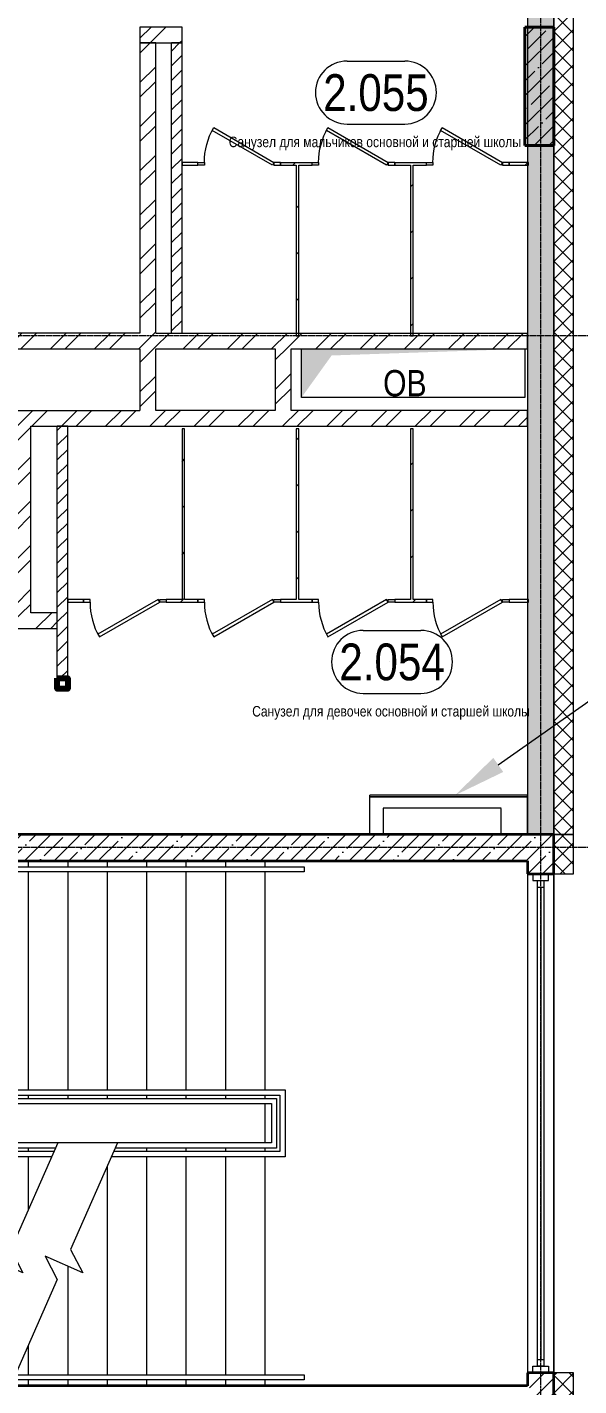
# Model space of a CAD drawing. Header units: millimetres. Extents: x -231292 to 573618, y -153144 to 564035.
# Drawn here: x 119575 to 123773, y 50530 to 60880 of the extents above; entities that cross this region are included whole.
import ezdxf
from ezdxf import colors
from ezdxf.entities.mleader import LeaderData, LeaderLine
from ezdxf.enums import TextEntityAlignment as Align
from ezdxf.math import Vec2, Vec3

# ---------------------------------------------------------------- set-up
doc = ezdxf.new("R2010")
doc.units = ezdxf.units.MM
doc.linetypes.add('CENTER2', pattern=[28.575, 19.05, -3.175, 3.175, -3.175])
doc.linetypes.add('HIDDEN2', pattern=[4.7625, 3.175, -1.5875])
doc.layers.get('0').update_dxf_attribs({"color": 250})
doc.layers.get('Defpoints').update_dxf_attribs({"color": 250})
for name, color, linetype, lineweight in [('A-Wall-Open', 250, 'Continuous', 5), ('АР_Area', 250, 'Continuous', 5), ('АР_Колонны', 250, 'Continuous', 35), ('АР_Окна', 250, 'Continuous', 5), ('АР_Отопительные приборы', 250, 'HIDDEN2', 0), ('АР_Стены ГКЛ', 250, 'Continuous', 15), ('АР_Стены ЖБ', 250, 'Continuous', 35), ('АР_Стены кирпич', 250, 'Continuous', 20), ('АР_Стены ПЕНОблок', 250, 'Continuous', 20), ('АР_Утеплитель', 250, 'Continuous', 0), ('АР_Ф_ЛК', 250, 'Continuous', 5), ('АР_Штриховка', 250, 'Continuous', 0), ('Двери кабины', 250, 'Continuous', 0), ('Зашивка радиаторов тип 9 (до потолка_ облиц плитка)', 250, 'Continuous', 0), ('КМ_Фахверки', 250, 'Continuous', 80), ('ОВ_Шахты', 250, 'Continuous', 5), ('Размеры зашивки ГКЛ', 250, 'Continuous', 0), ('РД_Оси_100', 250, 'Continuous', 0)]:
    doc.layers.add(name, color=color, linetype=linetype, lineweight=lineweight)
doc.layers.add('АР_Делит', color=250, linetype='Continuous', lineweight=0, plot=False)
doc.layers.add('РД_Витраж_проем', color=250, linetype='Continuous', lineweight=0, plot=False)
doc.styles.add('style1', font='ARIALN.TTF')
pattern_1 = [(45, (8883.4, 13229.69), (-112.2532, 112.2532), []), (45, (8995.66, 13229.69), (-112.2532, 112.2532), [198.4375, -39.6875, 0, -39.6875])]
pattern_2 = [(45, (8883.4, 13229.69), (-168.3798, 168.3798), []), (45, (8995.66, 13229.69), (-168.3798, 168.3798), [])]
pattern_3 = [(45, (8883.4, 13229.69), (-176.7767, 176.7767), [])]

# ---------------------------------------------------------------- blocks, each defined once
blk = doc.blocks.new('СОШ_2200_АР_ОСИ_М100_28.05.24')
at = {"layer": 'РД_Оси_100', "linetype": 'CENTER2'}
for p, q in [((114600, -6155), (114600, 139938.679)), ((119910, 45300), (94200, 45300)), ((119910, 41400), (94200, 41400))]:
    blk.add_line(p, q, dxfattribs=at)
blk = doc.blocks.new('ЛК_4000х8500_2эт')
at = {"color": 5}
for points in [[(6300, 3915), (2100, 3915), (2100, 3955), (6600, 3955), (6600, 3915), (6300, 3915)], [(3929, 45), (2100, 45), (2100, 85), (3946, 85)], [(4401, 85), (6600, 85), (6600, 45), (4383, 45)]]:
    blk.add_lwpolyline(points, dxfattribs=at)
at = {"layer": 'АР_Делит'}
blk.add_lwpolyline([(-200, 4000), (8300, 4000), (8300, 0), (-200, 0)], close=True, dxfattribs=at)
at = {"layer": 'АР_Ф_ЛК', "color": 5}
for p, q in [((2400, 4000), (2400, 3955)), ((2700, 4000), (2700, 3955)), ((3000, 4000), (3000, 3955)), ((3300, 4000), (3300, 3955)), ((3600, 4000), (3600, 3955)), ((3900, 4000), (3900, 3955)), ((4200, 4000), (4200, 3955)), ((4500, 4000), (4500, 3955)), ((4800, 4000), (4800, 3955)), ((5100, 4000), (5100, 3955)), ((5400, 4000), (5400, 3955)), ((5700, 4000), (5700, 3955)), ((6000, 4000), (6000, 3955)), ((6300, 4000), (6300, 3955)), ((2400, 3915), (2400, 2255)), ((2700, 3915), (2700, 2255)), ((3000, 3915), (3000, 2255)), ((3300, 3915), (3300, 2255)), ((3600, 3915), (3600, 2255)), ((3900, 3915), (3900, 2255)), ((4200, 3915), (4200, 2255)), ((4500, 3915), (4500, 2255)), ((4800, 3915), (4800, 2255)), ((5100, 3915), (5100, 2255)), ((5400, 3915), (5400, 2255)), ((5700, 3915), (5700, 2255)), ((6000, 3915), (6000, 2255)), ((6300, 3915), (6300, 2255)), ((2400, 2215), (2400, 2190)), ((2700, 2215), (2700, 2190)), ((3000, 2215), (3000, 2190)), ((3300, 2215), (3300, 2190)), ((3600, 2215), (3600, 2190)), ((3900, 2215), (3900, 2190)), ((4200, 2215), (4200, 2190)), ((4500, 2215), (4500, 2190)), ((4800, 2215), (4800, 2190)), ((5100, 2215), (5100, 2190)), ((5400, 2215), (5400, 2190)), ((5700, 2215), (5700, 2190)), ((6000, 2215), (6000, 2190)), ((6300, 2215), (6300, 2190)), ((2400, 2150), (2400, 1850)), ((6300, 2150), (6300, 1850)), ((2400, 1810), (2400, 1785)), ((2700, 1810), (2700, 1785)), ((3000, 1810), (3000, 1785)), ((3300, 1810), (3300, 1785)), ((3600, 1810), (3600, 1785)), ((3900, 1810), (3900, 1785)), ((4200, 1810), (4200, 1785)), ((4500, 1810), (4500, 1785)), ((5400, 1810), (5400, 1785)), ((5700, 1810), (5700, 1785)), ((6000, 1810), (6000, 1785)), ((6300, 1810), (6300, 1785)), ((2400, 1745), (2400, 85)), ((2700, 1745), (2700, 85)), ((3000, 1745), (3000, 85)), ((3300, 1745), (3300, 85)), ((3600, 1745), (3600, 85)), ((3900, 1745), (3900, 85)), ((4200, 1745), (4200, 661)), ((4500, 1745), (4500, 1341)), ((5100, 1671), (5100, 85)), ((5400, 1745), (5400, 85)), ((5700, 1745), (5700, 85)), ((6000, 1745), (6000, 85)), ((6300, 1745), (6300, 85)), ((4800, 912), (4800, 85)), ((4500, 309), (4500, 85)), ((2400, 45), (2400, 0)), ((2700, 45), (2700, 0)), ((3000, 45), (3000, 0)), ((3300, 45), (3300, 0)), ((3600, 45), (3600, 0)), ((3900, 45), (3900, 0)), ((4500, 45), (4500, 0)), ((4800, 45), (4800, 0)), ((5100, 45), (5100, 0)), ((5400, 45), (5400, 0)), ((5700, 45), (5700, 0)), ((6000, 45), (6000, 0)), ((6300, 45), (6300, 0))]:
    blk.add_line(p, q, dxfattribs=at)
at = {"layer": 'АР_Ф_ЛК'}
for points in [[(6300, 3085, 0, 150, 0), (5834, 3085, 0, 0, 0), (2400, 3085, 0, 0, 0)], [(2400, 915, 0, 150, 0), (2866, 915, 0, 0, 0), (4200, 915, 0, 0, 0)], [(4922, 915, 0, 150, 0), (5388, 915, 0, 0, 0), (6300, 915, 0, 0, 0)]]:
    blk.add_lwpolyline(points, format="xyseb", dxfattribs=at)
at = {"layer": 'АР_Ф_ЛК', "color": 5}
for points in [[(4678, 1745), (2245, 1745), (2245, 2255), (6455, 2255), (6455, 1745), (5133, 1745)], [(4696, 1785), (2285, 1785), (2285, 2215), (6415, 2215), (6415, 1785), (5150, 1785)], [(4707, 1810), (2310, 1810), (2310, 2190), (6390, 2190), (6390, 1810), (5161, 1810)]]:
    blk.add_lwpolyline(points, dxfattribs=at)
for points in [[(2350, 2150), (6350, 2150), (6350, 1850), (2350, 1850)], [(2400, 2150), (6300, 2150), (6300, 1850), (2400, 1850)]]:
    blk.add_lwpolyline(points, close=True, dxfattribs=at)
at = {"layer": 'АР_Ф_ЛК', "lineweight": 0}
for points in [[(4724, 1850), (4367, 1039), (4459, 862), (4173, 988), (4266, 811), (3909, 0)], [(5179, 1850), (4822, 1039), (4914, 862), (4628, 988), (4721, 811), (4364, 0)]]:
    blk.add_lwpolyline(points, dxfattribs=at)
blk = doc.blocks.new('otv')
at = {"linetype": 'Continuous'}
blk.add_lwpolyline([(0, -1), (0, 0), (1, 0), (1, -1)], close=True, dxfattribs=at)
blk.add_solid([(0, -1), (0, 0), (0.1346, -0.1366), (1, 0)], dxfattribs=at)
blk = doc.blocks.new('Ф_блок 80')
at = {"layer": 'КМ_Фахверки'}
blk.add_lwpolyline([(0, 0), (80, 0), (80, -80), (0, -80)], close=True, dxfattribs=at)
at = {"layer": 'КМ_Фахверки', "lineweight": 5}
blk.add_lwpolyline([(6, -6), (74, -6), (74, -74), (6, -74)], close=True, dxfattribs=at)
blk = doc.blocks.new('MOK-МаркаПом_овал_ареал')
for p, q in [((-2.75, 3), (2.75, 3)), ((-2.75, -3), (2.75, -3))]:
    blk.add_line(p, q)
for centre, radius, start, end in [((-2.75, 0), 3, 90, 270), ((2.75, 0), 3, 270, 90), ((-3.75, 0), 3.5, 0, 0.001)]:
    blk.add_arc(centre, radius, start, end)
at = {"color": 0, "style": 'style1'}
blk.add_attdef('АР-ПОМЕЩЕНИЕ:НОМЕР', text='', height=3.5, dxfattribs=at).set_placement((0, 0), align=Align.MIDDLE)
at = {"layer": 'Defpoints', "color": 2, "style": 'style1'}
blk.add_attdef('АР-ПОМЕЩЕНИЕ:НАИМЕНОВАНИЕ', text='', height=1, dxfattribs=at).set_placement((-0.09, -4.81), align=Align.MIDDLE)

msp = doc.modelspace()

# ---------------------------------------------------------------- hatches: boundary and pattern name
at = {"layer": 'АР_Штриховка', "linetype": 'Continuous', "lineweight": 0}
h = msp.add_hatch(dxfattribs=at)
h.set_pattern_fill('AR-CONC', color=256, angle=-360, style=0)
h.set_pattern_definition([(50, (8883.4, 13229.69), (182.18467, -15.93909), [19.05, -209.55]), (355, (8883.4, 13229.69), (-35.24342, 191.05685), [15.24, -167.64058]), (100.45144, (8898.58, 13228.36), (146.94125, 175.11775), [16.19, -178.09024]), (46.1842, (8883.4, 13280.49), (271.07904, -42.04233), [28.575, -314.325]), (96.63556, (8906, 13276.98), (237.40413, 247.42612), [24.285, -267.1356]), (351.18415, (8883.4, 13280.5), (237.40413, 247.4261), [22.85997, -251.45973]), (21, (8908.8, 13267.79), (151.61439, -102.2652), [19.05, -209.55]), (326, (8908.8, 13267.79), (61.80203, 184.18797), [15.24, -167.64]), (71.45144, (8921.44, 13259.26), (213.41642, 81.92277), [16.19, -178.08994]), (37.5, (8883.4, 13229.686), (3.088603, 84.55504), [0, -165.608, 0, -170.18, 0, -168.275]), (7.5, (8883.4, 13229.69), (66.81966, 100.180575), [0, -97.028, 0, -161.798, 0, -64.135]), (327.5, (8826.76, 13229.686), (135.590595, -5.728744), [0, -63.5, 0, -198.12, 0, -262.89]), (317.5, (8801.36, 13229.69), (148.12918, 25.42649), [0, -82.55, 0, -131.572, 0, -186.69])])
h.paths.add_polyline_path([(123583.403, 109429.686), (123383.403, 109429.686), (123383.403, 108529.689), (123583.403, 108529.689)], flags=0)
h.paths.add_polyline_path([(123583.403, 105229.689), (123383.403, 105229.689), (123383.403, 103329.686), (123583.403, 103329.686)], flags=0)
h.paths.add_polyline_path([(123583.403, 100029.686), (123383.403, 100029.686), (123383.403, 98529.691), (123583.403, 98529.691)], flags=0)
h.paths.add_polyline_path([(123583.403, 96129.691), (123383.403, 96129.691), (123383.403, 94879.686), (123583.403, 94879.686)], flags=0)
h.paths.add_polyline_path([(123583.403, 92779.686), (123383.403, 92779.686), (123383.403, 91879.686), (123583.403, 91879.686)], flags=0)
h.paths.add_polyline_path([(123583.403, 89779.686), (123383.403, 89779.686), (123383.403, 88879.686), (123583.403, 88879.686)], flags=0)
h.paths.add_polyline_path([(123583.403, 86779.686), (123383.403, 86779.686), (123383.403, 85879.686), (123583.403, 85879.686)], flags=0)
h.paths.add_polyline_path([(123583.403, 83779.686), (123383.403, 83779.686), (123383.403, 81329.686), (123583.403, 81329.686)], flags=0)
h.paths.add_polyline_path([(123583.403, 78029.686), (123383.403, 78029.686), (123383.403, 77129.686), (123583.403, 77129.686)], flags=0)
h.paths.add_polyline_path([(123583.403, 75929.686), (123383.403, 75929.686), (123383.403, 75029.686), (123583.403, 75029.686)], flags=0)
h.paths.add_polyline_path([(123583.403, 73829.686), (123383.403, 73829.686), (123383.403, 72029.686), (123583.403, 72029.686)], flags=0)
h.paths.add_polyline_path([(123583.403, 68729.686), (123383.403, 68729.686), (123383.403, 67829.686), (123583.403, 67829.686)], flags=0)
h.paths.add_polyline_path([(123583.403, 66629.686), (123383.403, 66629.686), (123383.403, 65729.686), (123583.403, 65729.686)], flags=0)
h.paths.add_polyline_path([(123583.403, 64529.686), (123383.403, 64529.686), (123383.403, 54729.686), (123583.403, 54729.686)], flags=0)
h = msp.add_hatch(dxfattribs=at)
h.set_pattern_fill('ANSI37', color=256, scale=30, angle=-360, style=0)
h.set_pattern_definition([(45, (8883.4, 13229.69), (-67.35192, 67.35192), []), (135, (8883.4, 13229.69), (-67.35192, -67.35192), [])])
h.paths.add_polyline_path([(123733.403, 109429.686), (123583.403, 109429.686), (123583.403, 108529.689), (123733.403, 108529.689)], flags=0)
h.paths.add_polyline_path([(123733.403, 105229.689), (123583.403, 105229.689), (123583.403, 103329.686), (123733.403, 103329.686)], flags=0)
h.paths.add_polyline_path([(123733.403, 100029.686), (123583.403, 100029.686), (123583.403, 98529.691), (123733.403, 98529.691)], flags=0)
h.paths.add_polyline_path([(123733.403, 96129.691), (123583.403, 96129.691), (123583.403, 94879.686), (123733.403, 94879.686)], flags=0)
h.paths.add_polyline_path([(123733.403, 92779.686), (123583.403, 92779.686), (123583.403, 91879.686), (123733.403, 91879.686)], flags=0)
h.paths.add_polyline_path([(123733.403, 89779.686), (123583.403, 89779.686), (123583.403, 88879.686), (123733.403, 88879.686)], flags=0)
h.paths.add_polyline_path([(123733.403, 86779.686), (123583.403, 86779.686), (123583.403, 85879.686), (123733.403, 85879.686)], flags=0)
h.paths.add_polyline_path([(123733.403, 83779.686), (123583.403, 83779.686), (123583.403, 81329.686), (123733.403, 81329.686)], flags=0)
h.paths.add_polyline_path([(123733.403, 78029.686), (123583.403, 78029.686), (123583.403, 77129.686), (123733.403, 77129.686)], flags=0)
h.paths.add_polyline_path([(123733.403, 75929.686), (123583.403, 75929.686), (123583.403, 75029.686), (123733.403, 75029.686)], flags=0)
h.paths.add_polyline_path([(123733.403, 73829.686), (123583.403, 73829.686), (123583.403, 72029.686), (123733.403, 72029.686)], flags=0)
h.paths.add_polyline_path([(123733.403, 68729.686), (123583.403, 68729.686), (123583.403, 67829.686), (123733.403, 67829.686)], flags=0)
h.paths.add_polyline_path([(123733.403, 66629.686), (123583.403, 66629.686), (123583.403, 65729.686), (123733.403, 65729.686)], flags=0)
h.paths.add_polyline_path([(123733.403, 64529.686), (123583.403, 64529.686), (123583.403, 54729.686), (123733.403, 54729.686)], flags=0)
h = msp.add_hatch(dxfattribs=at)
h.set_pattern_fill('ANSI32', color=256, scale=25, angle=-360, style=0)
h.set_pattern_definition([(45, (8883.4, 13229.69), (-168.3798, 168.3798), []), (45, (8995.66, 13229.69), (-168.3798, 168.3798), [])])
h.paths.add_polyline_path([(120433.373, 60879.687), (120433.373, 60759.687), (120753.403, 60759.686), (120753.403, 60879.686)], flags=0)
at = {"layer": 'АР_Штриховка', "linetype": 'Continuous', "lineweight": 5}
h = msp.add_hatch(dxfattribs=at)
h.set_pattern_fill('ANSI35', color=256, scale=25, style=0)
h.set_pattern_definition([(45, (8883.4, 13229.69), (-112.2532, 112.2532), []), (45, (8995.66, 13229.69), (-112.2532, 112.2532), [198.4375, -39.6875, 0, -39.6875])])
h.paths.add_polyline_path([(123583.403, 60879.686), (123363.403, 60879.686), (123363.403, 59979.686), (123583.403, 59979.686)], flags=0)
at = {"layer": 'АР_Штриховка', "linetype": 'Continuous', "lineweight": 0}
h = msp.add_hatch(dxfattribs=at)
h.set_pattern_fill('ANSI32', color=256, scale=25, style=0)
h.set_pattern_definition([(45, (8883.4, 13229.69), (-168.3798, 168.3798), []), (45, (8995.66, 13229.69), (-168.3798, 168.3798), [])])
h.paths.add_polyline_path([(120433.345, 57959.686), (120513.345, 57929.686), (120553.345, 57959.686), (120553.357, 58429.686), (120493.358, 58489.686), (120433.357, 58429.686)], flags=0)
h.paths.add_polyline_path([(120433.36, 58549.686), (120493.358, 58489.686), (120553.36, 58549.686), (120553.417, 60759.686), (120433.417, 60759.689)], flags=0)
at = {"layer": 'АР_Штриховка', "linetype": 'Continuous', "lineweight": 0, "ltscale": 0.5}
h = msp.add_hatch(dxfattribs=at)
h.set_pattern_fill('ANSI31', color=256, scale=25, style=0)
h.set_pattern_definition([(45, (8883.4, 13229.69), (-56.1266, 56.1266), [])])
h.paths.add_polyline_path([(120673.403, 58549.686), (120753.403, 58549.686), (120753.403, 59849.686), (120673.403, 59849.686)], flags=0)
h.paths.add_polyline_path([(120673.403, 59849.686), (120753.403, 59849.686), (120753.403, 60759.686), (120673.403, 60759.686)], flags=0)
at = {"layer": 'АР_Штриховка', "linetype": 'Continuous', "lineweight": 0}
h = msp.add_hatch(dxfattribs=at)
h.set_pattern_fill('_U', color=256, scale=250, angle=45, style=0, pattern_type=0)
h.set_pattern_definition(pattern_3)
h.paths.add_polyline_path([(123389.378, 59829.686), (123389.378, 59849.686), (123243.403, 59849.686), (123243.403, 59829.686)], flags=0)
h.paths.add_polyline_path([(122613.403, 59829.686), (122613.403, 59849.686), (122513.403, 59849.686), (122506.736, 59834.686), (122513.403, 59829.686)], flags=0)
h.paths.add_polyline_path([(122493.403, 59829.686), (122506.736, 59834.686), (122513.403, 59849.686), (122373.403, 59849.686), (122373.403, 59829.686)], flags=0)
h.paths.add_polyline_path([(121743.403, 59829.686), (121743.403, 59849.686), (121643.403, 59849.686), (121636.736, 59834.686), (121643.403, 59829.686)], flags=0)
h.paths.add_polyline_path([(121623.403, 59829.686), (121636.736, 59834.686), (121643.403, 59849.686), (121503.403, 59849.686), (121503.403, 59829.686)], flags=0)
h.paths.add_polyline_path([(120873.403, 59829.686), (120873.403, 59849.686), (120753.403, 59849.686), (120753.403, 59829.686)], flags=0)
h = msp.add_hatch(dxfattribs=at)
h.set_pattern_fill('_U', color=256, scale=250, angle=45, style=0, pattern_type=0)
h.set_pattern_definition(pattern_3)
h.paths.add_polyline_path([(121623.403, 58529.686), (121643.403, 58529.686), (121643.403, 59829.686), (121636.736, 59834.686), (121623.403, 59829.686)], flags=0)
h = msp.add_hatch(dxfattribs=at)
h.set_pattern_fill('_U', color=256, scale=250, angle=45, style=0, pattern_type=0)
h.set_pattern_definition(pattern_3)
h.paths.add_polyline_path([(122493.403, 58529.686), (122513.403, 58529.686), (122513.403, 59829.686), (122506.736, 59834.686), (122493.403, 59829.686)], flags=0)
h = msp.add_hatch(dxfattribs=at)
h.set_pattern_fill('ANSI32', color=256, scale=25, style=0)
h.set_pattern_definition([(45, (8883.4, 13229.69), (-168.3798, 168.3798), []), (45, (8995.66, 13229.69), (-168.3798, 168.3798), [])])
h.paths.add_polyline_path([(118873.402, 58549.686), (118873.402, 58429.686), (120433.357, 58429.686), (120493.358, 58489.686), (120433.36, 58549.686)], flags=0)
h.paths.add_polyline_path([(120553.36, 58549.686), (120493.358, 58489.686), (120553.357, 58429.686), (121463.167, 58429.686), (121543.166, 58459.686), (121583.167, 58549.686)], flags=0)
h.paths.add_polyline_path([(121583.167, 58549.686), (121543.166, 58459.686), (121583.167, 58429.686), (123383.403, 58429.686), (123383.403, 58549.686)], flags=0)
h = msp.add_hatch(dxfattribs=at)
h.set_pattern_fill('ANSI32', color=256, scale=25, style=0)
h.set_pattern_definition(pattern_2)
h.paths.add_polyline_path([(121463.109, 57959.686), (121543.111, 57929.686), (121583.109, 57959.686), (121583.167, 58429.686), (121543.166, 58459.686), (121463.167, 58429.686)], flags=0)
h = msp.add_hatch(dxfattribs=at)
h.set_pattern_fill('ANSI32', color=256, scale=25, style=0)
h.set_pattern_definition(pattern_2)
h.paths.add_polyline_path([(118033.403, 57839.686), (118073.403, 57929.686), (118033.403, 57959.686), (115783.403, 57959.686), (115783.403, 57839.686)], flags=0)
h.paths.add_polyline_path([(119483.403, 57839.686), (119563.403, 57869.686), (119603.403, 57959.686), (118153.403, 57959.686), (118073.403, 57929.686), (118033.403, 57839.686)], flags=0)
h.paths.add_polyline_path([(120553.345, 57839.686), (120513.345, 57929.686), (120433.345, 57959.686), (119603.403, 57959.686), (119563.403, 57869.686), (119603.403, 57839.686)], flags=0)
h.paths.add_polyline_path([(123383.403, 57839.686), (123383.403, 57959.686), (121583.109, 57959.686), (121543.111, 57929.686), (121583.109, 57839.686)], flags=0)
h.paths.add_polyline_path([(121583.109, 57839.686), (121543.111, 57929.686), (121463.109, 57959.686), (120553.345, 57959.686), (120513.345, 57929.686), (120553.345, 57839.686)], flags=0)
h = msp.add_hatch(dxfattribs=at)
h.set_pattern_fill('ANSI32', color=256, scale=25, style=0)
h.set_pattern_definition([(45, (8883.4, 13229.69), (-168.3798, 168.3798), []), (45, (8995.66, 13229.69), (-168.3798, 168.3798), [])])
h.paths.add_polyline_path([(119483.403, 56419.686), (119563.403, 56389.686), (119603.403, 56419.686), (119603.403, 57839.686), (119563.403, 57869.686), (119483.403, 57839.686)], flags=0)
at = {"layer": 'АР_Штриховка', "linetype": 'Continuous', "lineweight": 0, "ltscale": 0.5}
h = msp.add_hatch(dxfattribs=at)
h.set_pattern_fill('ANSI31', color=256, scale=25, style=0)
h.set_pattern_definition([(45, (8883.4, 13229.69), (-56.1266, 56.1266), [])])
h.paths.add_polyline_path([(119803.403, 55919.686), (119883.403, 55919.686), (119883.403, 56499.686), (119803.403, 56499.686)], flags=0)
h.paths.add_polyline_path([(119803.403, 56499.686), (119883.403, 56499.686), (119883.403, 57839.686), (119803.403, 57839.686)], flags=0)
at = {"layer": 'АР_Штриховка', "linetype": 'Continuous', "lineweight": 0}
h = msp.add_hatch(dxfattribs=at)
h.set_pattern_fill('_U', color=256, scale=250, angle=45, style=0, pattern_type=0)
h.set_pattern_definition(pattern_3)
h.paths.add_polyline_path([(120753.403, 56519.686), (120766.736, 56514.686), (120773.403, 56519.686), (120773.403, 57819.686), (120753.403, 57819.686)], flags=0)
h = msp.add_hatch(dxfattribs=at)
h.set_pattern_fill('_U', color=256, scale=250, angle=45, style=0, pattern_type=0)
h.set_pattern_definition(pattern_3)
h.paths.add_polyline_path([(121623.403, 56519.686), (121636.736, 56514.686), (121643.403, 56519.686), (121643.403, 57819.686), (121623.403, 57819.686)], flags=0)
h = msp.add_hatch(dxfattribs=at)
h.set_pattern_fill('_U', color=256, scale=250, angle=45, style=0, pattern_type=0)
h.set_pattern_definition(pattern_3)
h.paths.add_polyline_path([(122493.403, 56519.686), (122506.736, 56514.686), (122513.403, 56519.686), (122513.403, 57819.686), (122493.403, 57819.686)], flags=0)
h = msp.add_hatch(dxfattribs=at)
h.set_pattern_fill('_U', color=256, scale=250, angle=45, style=0, pattern_type=0)
h.set_pattern_definition([(45, (8883.4, 13229.69), (-176.7767, 176.7767), [])])
h.paths.add_polyline_path([(120003.403, 56499.686), (120003.403, 56519.686), (119883.403, 56519.686), (119883.403, 56499.686)], flags=0)
h.paths.add_polyline_path([(120633.403, 56519.686), (120633.403, 56499.686), (120773.403, 56499.686), (120766.736, 56514.686), (120753.403, 56519.686)], flags=0)
h.paths.add_polyline_path([(120773.403, 56519.686), (120766.736, 56514.686), (120773.403, 56499.686), (120873.403, 56499.686), (120873.403, 56519.686)], flags=0)
h.paths.add_polyline_path([(121503.403, 56519.686), (121503.403, 56499.686), (121643.403, 56499.686), (121636.736, 56514.686), (121623.403, 56519.686)], flags=0)
h.paths.add_polyline_path([(121643.403, 56519.686), (121636.736, 56514.686), (121643.403, 56499.686), (121743.403, 56499.686), (121743.403, 56519.686)], flags=0)
h.paths.add_polyline_path([(122373.403, 56519.686), (122373.403, 56499.686), (122513.403, 56499.686), (122506.736, 56514.686), (122493.403, 56519.686)], flags=0)
h.paths.add_polyline_path([(122513.403, 56519.686), (122506.736, 56514.686), (122513.403, 56499.686), (122613.403, 56499.686), (122613.403, 56519.686)], flags=0)
h.paths.add_polyline_path([(123243.403, 56519.686), (123243.403, 56499.686), (123389.378, 56499.686), (123389.378, 56519.686)], flags=0)
h = msp.add_hatch(dxfattribs=at)
h.set_pattern_fill('ANSI32', color=256, scale=25, style=0)
h.set_pattern_definition([(45, (8883.4, 13229.69), (-168.3798, 168.3798), []), (45, (8995.66, 13229.69), (-168.3798, 168.3798), [])])
h.paths.add_polyline_path([(115783.403, 56419.686), (115783.403, 56299.686), (119603.403, 56299.686), (119563.403, 56389.686), (119483.403, 56419.686)], flags=0)
h.paths.add_polyline_path([(119603.403, 56419.686), (119563.403, 56389.686), (119603.403, 56299.686), (119803.403, 56299.686), (119803.403, 56419.686)], flags=0)
at = {"layer": 'АР_Штриховка', "linetype": 'Continuous', "lineweight": 5}
h = msp.add_hatch(dxfattribs=at)
h.set_pattern_fill('ANSI35', color=256, scale=25, style=0)
h.set_pattern_definition(pattern_1)
h.paths.add_polyline_path([(114683.403, 54729.686), (114883.403, 54529.686), (123383.403, 54529.686), (123583.403, 54729.686)], flags=0)
h = msp.add_hatch(dxfattribs=at)
h.set_pattern_fill('ANSI35', color=256, scale=25, angle=-360, style=0)
h.set_pattern_definition(pattern_1)
h.paths.add_polyline_path([(123583.403, 54729.686), (123383.403, 54529.686), (123383.403, 54429.686), (123583.403, 54429.686)], flags=0)
h.paths.add_polyline_path([(123583.403, 50629.686), (123383.403, 50629.686), (123383.403, 50529.686), (123583.403, 50329.686)], flags=0)
at = {"layer": 'АР_Штриховка', "linetype": 'Continuous', "lineweight": 0}
h = msp.add_hatch(dxfattribs=at)
h.set_pattern_fill('ANSI37', color=256, scale=30, angle=-360, style=0)
h.set_pattern_definition([(45, (8883.4, 13229.69), (-67.35192, 67.35192), []), (135, (8883.4, 13229.69), (-67.35192, -67.35192), [])])
h.paths.add_polyline_path([(123733.401, 54729.686), (123583.401, 54729.686), (123583.401, 54429.686), (123733.401, 54429.687)], flags=0)
h.paths.add_polyline_path([(123733.406, 50629.686), (123583.406, 50629.686), (123583.406, 50329.686), (123733.406, 50329.686)], flags=0)

# ---------------------------------------------------------------- linework, layer by layer
at = {"layer": 'A-Wall-Open', "linetype": 'Continuous', "lineweight": 5}
msp.add_line((123583.401, 54429.686), (123583.406, 50629.686), dxfattribs=at)
at = {"layer": 'АР_Колонны', "linetype": 'HIDDEN2', "lineweight": 25}
for p, q in [((123363.403, 60879.686), (123583.403, 60879.686)), ((123363.403, 59979.686), (123363.403, 60879.686)), ((123583.403, 60879.686), (123583.403, 59979.686)), ((123583.403, 59979.686), (123363.403, 59979.686))]:
    msp.add_line(p, q, dxfattribs=at)
at = {"layer": 'АР_Колонны', "linetype": 'Continuous', "lineweight": 35}
for p, q in [((123363.403, 59979.686), (123363.403, 60879.686)), ((123363.403, 60879.686), (123583.403, 60879.686)), ((123583.403, 59979.686), (123583.403, 60879.686)), ((123363.403, 59979.686), (123583.403, 59979.686)), ((123363.403, 59979.686), (123583.403, 59979.686))]:
    msp.add_line(p, q, dxfattribs=at)
at = {"layer": 'АР_Окна', "linetype": 'Continuous', "lineweight": 5}
for p, q in [((123383.403, 54429.686), (123383.403, 50629.686)), ((123583.403, 54429.686), (123583.403, 50629.686)), ((123458.403, 54329.686), (123508.403, 54329.686)), ((123483.403, 54329.686), (123483.403, 50729.686)), ((123458.403, 50729.686), (123508.403, 50729.686))]:
    msp.add_line(p, q, dxfattribs=at)
for points in [[(123543.403, 54379.686), (123543.403, 54429.686), (123423.403, 54429.686), (123423.403, 54379.686)], [(123458.403, 54379.686), (123508.403, 54379.686), (123508.403, 50679.686), (123458.403, 50679.686)], [(123543.403, 50679.686), (123543.403, 50629.686), (123423.403, 50629.686), (123423.403, 50679.686)]]:
    msp.add_lwpolyline(points, close=True, dxfattribs=at)
at = {"layer": 'АР_Отопительные приборы'}
msp.add_lwpolyline([(122283.403, 54929.686), (122283.403, 54729.686), (123183.403, 54729.686), (123183.403, 54929.686)], close=True, dxfattribs=at)
at = {"layer": 'АР_Стены ГКЛ', "linetype": 'Continuous', "lineweight": 15}
for p, q in [((120873.403, 59849.686), (120753.403, 59849.686)), ((120753.403, 59849.686), (120753.403, 59829.686)), ((120753.403, 59829.686), (120873.403, 59829.686)), ((120873.403, 59829.686), (120873.403, 59849.686)), ((121503.403, 59849.686), (121743.403, 59849.686)), ((121503.403, 59849.686), (121503.403, 59829.686)), ((121503.403, 59829.686), (121623.403, 59829.686)), ((121623.403, 59829.686), (121623.403, 58529.686)), ((121643.403, 58529.686), (121643.403, 59829.686)), ((121643.403, 59829.686), (121743.403, 59829.686)), ((121743.403, 59829.686), (121743.403, 59849.686)), ((122373.403, 59849.686), (122613.403, 59849.686)), ((122373.403, 59849.686), (122373.403, 59829.686)), ((122373.403, 59829.686), (122493.403, 59829.686)), ((122493.403, 59829.686), (122493.403, 58529.686)), ((122513.403, 58529.686), (122513.403, 59829.686)), ((122513.403, 59829.686), (122613.403, 59829.686)), ((122613.403, 59829.686), (122613.403, 59849.686)), ((123389.378, 59849.686), (123243.403, 59849.686)), ((123243.403, 59849.686), (123243.403, 59829.686)), ((123243.403, 59829.686), (123389.378, 59829.686)), ((123389.378, 59829.686), (123389.378, 59849.686)), ((121623.403, 58529.686), (121643.403, 58529.686)), ((122493.403, 58529.686), (122513.403, 58529.686)), ((120773.403, 57819.686), (120753.403, 57819.686)), ((120753.403, 57819.686), (120753.403, 56519.686)), ((120773.403, 56519.686), (120773.403, 57819.686)), ((121643.403, 57819.686), (121623.403, 57819.686)), ((121623.403, 57819.686), (121623.403, 56519.686)), ((121643.403, 56519.686), (121643.403, 57819.686)), ((122513.403, 57819.686), (122493.403, 57819.686)), ((122493.403, 57819.686), (122493.403, 56519.686)), ((122513.403, 56519.686), (122513.403, 57819.686)), ((120003.403, 56519.686), (119883.403, 56519.686)), ((119883.403, 56519.686), (119883.403, 56499.686)), ((120003.403, 56499.686), (120003.403, 56519.686)), ((120633.403, 56519.686), (120633.403, 56499.686)), ((120753.403, 56519.686), (120633.403, 56519.686)), ((120873.403, 56519.686), (120773.403, 56519.686)), ((120873.403, 56499.686), (120873.403, 56519.686)), ((121503.403, 56519.686), (121503.403, 56499.686)), ((121623.403, 56519.686), (121503.403, 56519.686)), ((121743.403, 56519.686), (121643.403, 56519.686)), ((121743.403, 56499.686), (121743.403, 56519.686)), ((122373.403, 56519.686), (122373.403, 56499.686)), ((122493.403, 56519.686), (122373.403, 56519.686)), ((122613.403, 56519.686), (122513.403, 56519.686)), ((122613.403, 56499.686), (122613.403, 56519.686)), ((123243.403, 56519.686), (123243.403, 56499.686)), ((123389.378, 56519.686), (123243.403, 56519.686)), ((123389.378, 56499.686), (123389.378, 56519.686)), ((119883.403, 56499.686), (120003.403, 56499.686)), ((120633.403, 56499.686), (120873.403, 56499.686)), ((121503.403, 56499.686), (121743.403, 56499.686)), ((122373.403, 56499.686), (122613.403, 56499.686)), ((123243.403, 56499.686), (123389.378, 56499.686))]:
    msp.add_line(p, q, dxfattribs=at)
at = {"layer": 'АР_Стены ЖБ', "linetype": 'Continuous', "lineweight": 40}
for p, q in [((123583.403, 60879.686), (123363.403, 60879.686)), ((123363.403, 60879.686), (123363.403, 59979.686)), ((123583.403, 59979.686), (123583.403, 60879.686)), ((123363.403, 59979.686), (123583.403, 59979.686))]:
    msp.add_line(p, q, dxfattribs=at)
at = {"layer": 'АР_Стены ЖБ', "linetype": 'Continuous', "lineweight": 35}
for p, q in [((123583.403, 54729.686), (114683.403, 54729.686)), ((123583.403, 54429.686), (123583.403, 54729.686)), ((114883.403, 54529.686), (123383.403, 54529.686)), ((123383.403, 54529.686), (123383.403, 54429.686)), ((123383.403, 54429.686), (123583.403, 54429.686)), ((123583.403, 50629.686), (123383.403, 50629.686)), ((123383.403, 50629.686), (123383.403, 50529.686)), ((123583.403, 50329.686), (123583.403, 50629.686)), ((123383.403, 50529.686), (114883.403, 50529.686))]:
    msp.add_line(p, q, dxfattribs=at)
at = {"layer": 'АР_Стены кирпич', "linetype": 'Continuous', "lineweight": 20}
for p, q in [((120433.373, 60879.687), (120433.373, 60759.687)), ((120753.403, 60879.686), (120433.373, 60879.687)), ((120753.403, 60759.686), (120753.403, 60879.686)), ((120433.417, 60759.689), (120433.36, 58549.686)), ((120433.373, 60759.687), (120753.403, 60759.686)), ((120553.417, 60759.686), (120433.417, 60759.689)), ((120553.36, 58549.686), (120553.417, 60759.686)), ((120433.36, 58549.686), (118873.402, 58549.686)), ((120553.36, 58549.686), (123383.403, 58549.686)), ((123383.403, 58429.686), (123383.403, 58549.686)), ((118873.402, 58429.686), (120433.357, 58429.686)), ((120433.357, 58429.686), (120433.345, 57959.686)), ((120553.345, 57959.686), (120553.357, 58429.686)), ((120553.357, 58429.686), (121463.167, 58429.686)), ((121463.167, 58429.686), (121463.109, 57959.686)), ((121583.109, 57959.686), (121583.167, 58429.686)), ((121583.167, 58429.686), (123383.403, 58429.686)), ((118153.403, 57959.686), (120433.345, 57959.686)), ((121463.109, 57959.686), (120553.345, 57959.686)), ((123383.403, 57959.686), (121583.109, 57959.686)), ((123383.403, 57839.686), (123383.403, 57959.686)), ((119603.403, 57839.686), (123383.403, 57839.686)), ((119603.403, 56419.686), (119603.403, 57839.686)), ((119803.403, 56419.686), (119603.403, 56419.686)), ((119803.403, 56299.686), (119803.403, 56419.686)), ((115783.403, 56299.686), (119603.403, 56299.686)), ((119603.403, 56299.686), (119803.403, 56299.686))]:
    msp.add_line(p, q, dxfattribs=at)
at = {"layer": 'АР_Стены ПЕНОблок', "linetype": 'Continuous', "lineweight": 20}
for p, q in [((123383.403, 64529.686), (123383.403, 54729.686)), ((123583.403, 54729.686), (123583.403, 64529.686)), ((120753.403, 60759.686), (120673.403, 60759.686)), ((120673.403, 58549.686), (120673.403, 60759.686)), ((120753.403, 58549.686), (120753.403, 60759.686)), ((120673.403, 58549.686), (120753.403, 58549.686)), ((119883.403, 57839.686), (119803.403, 57839.686)), ((119803.403, 55919.686), (119803.403, 57839.686)), ((119883.403, 55919.686), (119883.403, 57839.686)), ((119803.403, 55919.686), (119883.403, 55919.686)), ((123383.403, 54729.686), (123583.403, 54729.686))]:
    msp.add_line(p, q, dxfattribs=at)
at = {"layer": 'АР_Утеплитель', "linetype": 'Continuous', "lineweight": 0}
for p, q in [((123583.403, 64529.686), (123583.403, 54729.686)), ((123733.403, 54729.686), (123733.403, 64529.686)), ((123733.401, 54729.686), (123583.401, 54729.686)), ((123583.401, 54729.686), (123583.401, 54429.686)), ((123583.403, 54729.686), (123733.403, 54729.686)), ((123733.401, 54429.687), (123733.401, 54729.686)), ((123583.401, 54429.686), (123733.401, 54429.687)), ((123733.406, 50629.686), (123583.406, 50629.686)), ((123583.406, 50629.686), (123583.406, 50329.686)), ((123733.406, 50329.686), (123733.406, 50629.686))]:
    msp.add_line(p, q, dxfattribs=at)
at = {"layer": 'Двери кабины', "linetype": 'Continuous', "lineweight": 0}
for points in [[(121453.403, 59849.686), (121440.903, 59828.035), (120981.909, 60093.035), (120994.409, 60114.686)], [(122323.403, 59849.686), (122310.903, 59828.035), (121851.909, 60093.035), (121864.409, 60114.686)], [(123193.403, 59849.686), (123180.903, 59828.035), (122721.909, 60093.035), (122734.409, 60114.686)], [(120923.403, 59829.686), (120873.403, 59829.686), (120873.403, 59849.686), (120923.403, 59849.686)], [(121453.403, 59829.686), (121503.403, 59829.686), (121503.403, 59849.686), (121453.403, 59849.686)], [(121793.403, 59829.686), (121743.403, 59829.686), (121743.403, 59849.686), (121793.403, 59849.686)], [(122323.403, 59829.686), (122373.403, 59829.686), (122373.403, 59849.686), (122323.403, 59849.686)], [(122663.403, 59829.686), (122613.403, 59829.686), (122613.403, 59849.686), (122663.403, 59849.686)], [(123193.403, 59829.686), (123243.403, 59829.686), (123243.403, 59849.686), (123193.403, 59849.686)], [(120053.403, 56519.686), (120003.403, 56519.686), (120003.403, 56499.686), (120053.403, 56499.686)], [(120583.403, 56499.686), (120570.903, 56521.337), (120111.909, 56256.337), (120124.409, 56234.686)], [(120583.403, 56519.686), (120633.403, 56519.686), (120633.403, 56499.686), (120583.403, 56499.686)], [(120923.403, 56519.686), (120873.403, 56519.686), (120873.403, 56499.686), (120923.403, 56499.686)], [(121453.403, 56499.686), (121440.903, 56521.337), (120981.909, 56256.337), (120994.409, 56234.686)], [(121453.403, 56519.686), (121503.403, 56519.686), (121503.403, 56499.686), (121453.403, 56499.686)], [(121793.403, 56519.686), (121743.403, 56519.686), (121743.403, 56499.686), (121793.403, 56499.686)], [(122323.403, 56499.686), (122310.903, 56521.337), (121851.909, 56256.337), (121864.409, 56234.686)], [(122323.403, 56519.686), (122373.403, 56519.686), (122373.403, 56499.686), (122323.403, 56499.686)], [(122663.403, 56519.686), (122613.403, 56519.686), (122613.403, 56499.686), (122663.403, 56499.686)], [(123193.403, 56499.686), (123180.903, 56521.337), (122721.909, 56256.337), (122734.409, 56234.686)], [(123193.403, 56519.686), (123243.403, 56519.686), (123243.403, 56499.686), (123193.403, 56499.686)]]:
    msp.add_lwpolyline(points, close=True, dxfattribs=at)
at = {"layer": 'Двери кабины', "linetype": 'Continuous', "lineweight": 0, "extrusion": (0, 0, -1)}
for centre in [(-121453.403, 59849.686), (-122323.403, 59849.686), (-123193.403, 59849.686)]:
    msp.add_arc(centre, 530, 0.0000013, 30.0000013, dxfattribs=at)
at = {"layer": 'Двери кабины', "linetype": 'Continuous', "lineweight": 0}
for centre in [(120583.403, 56499.686), (121453.403, 56499.686), (122323.403, 56499.686), (123193.403, 56499.686)]:
    msp.add_arc(centre, 530, 180.0000013, 210.0000013, dxfattribs=at)
at = {"layer": 'Зашивка радиаторов тип 9 (до потолка_ облиц плитка)', "linetype": 'Continuous', "lineweight": 0}
for p, q in [((122183.403, 54729.686), (122183.403, 55029.686)), ((123383.403, 55029.686), (122183.403, 55029.686)), ((123383.403, 55017.186), (122183.403, 55017.186)), ((122183.403, 55017.186), (123383.403, 55017.186)), ((123383.403, 54729.686), (123383.403, 55029.686)), ((122183.403, 54729.686), (123383.403, 54729.686))]:
    msp.add_line(p, q, dxfattribs=at)
at = {"layer": 'КМ_Фахверки', "lineweight": 5}
msp.add_lwpolyline([(79583.403, 81804.686), (103283.403, 81804.103), (103283.403, 13129.686), (123583.403, 13129.686), (123583.371, 148129.686), (81883.406, 148129.686), (81883.406, 142129.686), (46283.403, 142129.686), (46283.403, 113829.686), (8783.403, 113829.686), (8783.403, 26629.686), (36583.403, 26629.686), (36583.403, 39729.686), (29083.403, 39729.686), (29083.403, 81804.686), (54383.403, 81804.686), (54383.403, 13129.686), (92083.403, 13129.686), (92083.403, 26829.686), (74683.402, 26829.694), (74683.401, 81804.686), (79584.99, 81804.686)], dxfattribs=at)
at = {"layer": 'РД_Витраж_проем', "linetype": 'Continuous', "lineweight": 0}
msp.add_line((123583.406, 50629.686), (123583.401, 54429.686), dxfattribs=at)

# ---------------------------------------------------------------- block references
at = {"layer": 'АР_Area', "linetype": 'Continuous', "lineweight": 5, "xscale": 80, "yscale": 80, "zscale": 80}
for p, values in [((122229.424, 60382.07), {'АР-ПОМЕЩЕНИЕ:НОМЕР': '2.055', 'АР-ПОМЕЩЕНИЕ:НАИМЕНОВАНИЕ': 'Санузел для мальчиков основной и старшей школы'}), ((122352.08, 56044.696), {'АР-ПОМЕЩЕНИЕ:НОМЕР': '2.054', 'АР-ПОМЕЩЕНИЕ:НАИМЕНОВАНИЕ': 'Санузел для девочек основной и старшей школы'})]:
    msp.add_blockref('MOK-МаркаПом_овал_ареал', p, dxfattribs=at).add_auto_attribs(values)
at = {"layer": 'АР_Ф_ЛК'}
msp.add_blockref('ЛК_4000х8500_2эт', (115083.403, 50529.686), dxfattribs=at)
at = {"layer": 'КМ_Фахверки'}
msp.add_blockref('Ф_блок 80', (119803.403, 55919.686), dxfattribs=at)
at = {"layer": 'ОВ_Шахты', "xscale": 1700, "yscale": 370}
msp.add_blockref('otv', (121663.403, 58429.686), dxfattribs=at)
at = {"layer": 'РД_Оси_100'}
msp.add_blockref('СОШ_2200_АР_ОСИ_М100_28.05.24', (8883.403, 13229.686), dxfattribs=at)

# ---------------------------------------------------------------- texts
at = {"layer": 'ОВ_Шахты', "insert": (122449.467, 58166.686), "char_height": 200, "width": 1850, "attachment_point": 5, "style": 'style1'}
msp.add_mtext('ОВ', dxfattribs=at)

# ---------------------------------------------------------------- leaders
at = {"layer": 'Размеры зашивки ГКЛ'}
ml = msp.add_multileader_mtext('Standard', dxfattribs=at)
ml.set_content('\\pxsm1;Тип  9 ', color=(0, 0, 138), style='style1')
ml.set_leader_properties(color=256, linetype='ByLayer', lineweight=9)
ml.build(insert=Vec2(0, 0))
ml.multileader.update_dxf_attribs({"has_dogleg": 0, "text_left_attachment_type": 6, "text_right_attachment_type": 6, "text_bottom_attachment_type": 10, "dogleg_length": 25, "arrow_head_size": 400})
ctx = ml.context
ctx.base_point, ctx.char_height, ctx.arrow_head_size, ctx.landing_gap_size, ctx.plane_origin = Vec3(123986.487, 55841.398), 400, 400, 50, Vec3(112958.156, 62000.251)
ctx.left_attachment, ctx.right_attachment, ctx.top_attachment = 6, 6, 10
notes = []
notes.append((ctx, [(0, (1, 1, 0), (123961.487, 55841.398), (1, 0), 25, [(1, [(122833.403, 55029.686)], 0, [])])]))
ctx.mtext.insert, ctx.mtext.width, ctx.mtext.defined_height, ctx.mtext.line_spacing_factor, ctx.mtext.flow_direction = Vec3(124036.487, 56321.398), 1668.44707, 600, 0.3, 5
for ctx, leaders in notes:
    for number, flags, end, landing, length, lines in leaders:
        leader = LeaderData()
        leader.index, (leader.has_last_leader_line, leader.has_dogleg_vector, leader.attachment_direction) = number, flags
        leader.last_leader_point, leader.dogleg_vector, leader.dogleg_length = Vec3(end), Vec3(landing), length
        for number, points, colour, breaks in lines:
            line = LeaderLine()
            line.index, line.vertices, line.color, line.breaks = number, Vec3.list(points), colors.encode_raw_color(colour), breaks
            leader.lines.append(line)
        ctx.leaders.append(leader)

doc.saveas('drawing.dxf')
